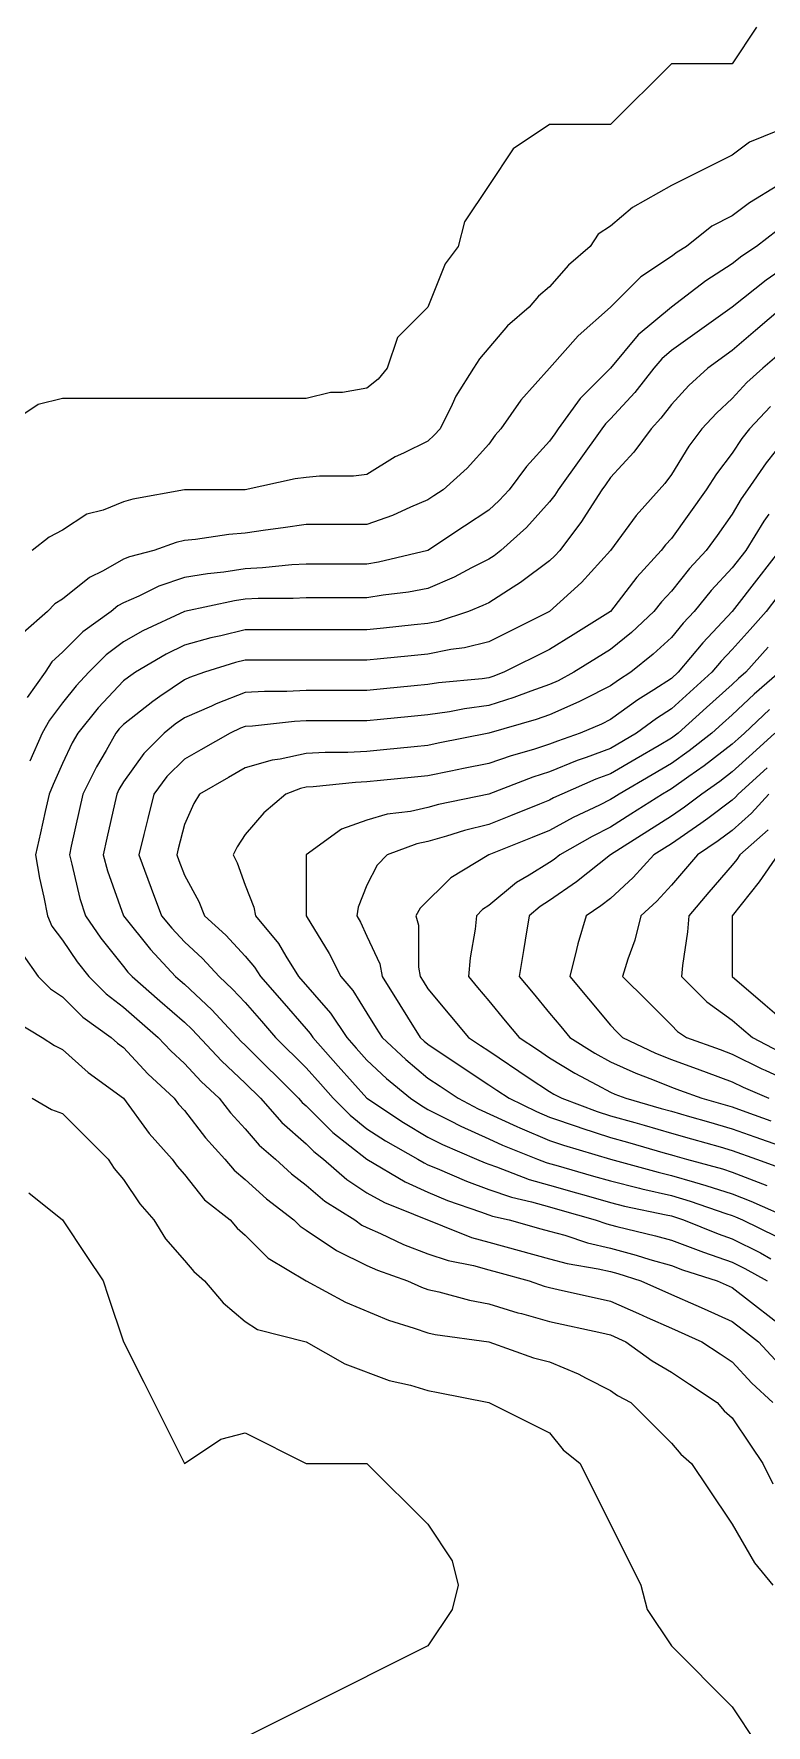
# Model space of a CAD drawing. Header units: inches. Extents: x 794995 to 811195, y 2485918 to 2508058.
# Drawn here: x 803711 to 804072, y 2499529 to 2500363 of the extents above; entities that cross this region are included whole.
import ezdxf

# ---------------------------------------------------------------- set-up
doc = ezdxf.new("R2010")
doc.units = ezdxf.units.IN
doc.header["$MEASUREMENT"] = 0
doc.layers.add('contour', color=7, linetype='Continuous')

msp = doc.modelspace()

# ---------------------------------------------------------------- linework, layer by layer
at = {"layer": 'contour'}
for points in [[(804067.16, 2500366.36), (804055.16, 2500348.36), (804025.16, 2500348.36), (803995.16, 2500318.36), (803965.16, 2500318.36), (803947.16, 2500306.36), (803935.16, 2500288.36), (803923.16, 2500270.36), (803920.16, 2500258.36), (803913.73, 2500249.79), (803905.16, 2500228.36), (803890.16, 2500213.36), (803885.16, 2500198.36), (803880.61, 2500192.91), (803875.16, 2500188.36), (803863.16, 2500186.36), (803857.16, 2500186.36), (803845.16, 2500183.36), (803725.16, 2500183.36), (803713.16, 2500180.36), (803695.16, 2500168.36)], [(804085.16, 2500318.36), (804063.73, 2500309.79), (804055.16, 2500303.36), (804025.16, 2500288.36), (804006.07, 2500277.45), (803995.16, 2500268.36), (803989.16, 2500264.36), (803985.16, 2500258.36), (803974.39, 2500249.13), (803965.16, 2500238.36), (803959.7, 2500233.82), (803955.16, 2500228.36), (803944.39, 2500219.13), (803935.16, 2500208.36), (803930.54, 2500202.98), (803927.66, 2500198.36), (803919.01, 2500184.51), (803917.16, 2500180.36), (803911.16, 2500168.36), (803908.32, 2500165.2), (803905.16, 2500162.36), (803893.16, 2500156.36), (803889.01, 2500154.51), (803875.16, 2500145.86), (803868.49, 2500145.03), (803851.83, 2500145.03), (803845.16, 2500144.36), (803839.7, 2500143.82), (803815.16, 2500138.36), (803785.16, 2500138.36), (803759.77, 2500133.75), (803755.16, 2500132.36), (803745.16, 2500128.36), (803737.16, 2500126.36), (803725.16, 2500118.36), (803718.49, 2500115.03), (803710.16, 2500108.36)], [(804077.66, 2500288.36), (804063.73, 2500279.79), (804055.16, 2500273.36), (804045.16, 2500268.36), (804032.66, 2500258.36), (804028.02, 2500255.5), (804025.16, 2500253.36), (804010.16, 2500243.36), (803995.16, 2500228.36), (803979.28, 2500214.24), (803965.16, 2500198.36), (803951.04, 2500182.48), (803941.16, 2500168.36), (803938.32, 2500165.2), (803935.16, 2500160.86), (803924.57, 2500148.95), (803912.66, 2500138.36), (803908.16, 2500135.36), (803905.16, 2500133.36), (803896.59, 2500129.79), (803887.79, 2500125.73), (803875.16, 2500121.22), (803845.16, 2500121.22), (803833.91, 2500119.61), (803825.16, 2500118.36), (803815.16, 2500116.93), (803807.16, 2500116.36), (803790.61, 2500113.82), (803785.16, 2500113.36), (803781.16, 2500112.36), (803770.16, 2500108.36), (803758.16, 2500105.36), (803755.16, 2500104.08), (803745.16, 2500098.36), (803738.49, 2500095.03), (803725.16, 2500084.36), (803721.41, 2500082.11), (803717.66, 2500078.36), (803705.75, 2500067.77)], [(804077.33, 2500266.19), (804067.16, 2500258.36), (804059.96, 2500253.56), (804055.16, 2500249.79), (804042.12, 2500241.4), (804025.16, 2500228.36), (804008.79, 2500214.72), (803995.16, 2500198.36), (803980.16, 2500183.36), (803969.45, 2500168.36), (803967.66, 2500165.86), (803965.16, 2500162.36), (803953.73, 2500149.79), (803945.16, 2500138.36), (803940.38, 2500133.14), (803935.16, 2500128.36), (803923.16, 2500120.36), (803905.16, 2500108.36), (803880.87, 2500102.65), (803875.16, 2500101.69), (803845.16, 2500101.69), (803838.1, 2500101.3), (803823.73, 2500099.79), (803815.16, 2500099.36), (803804.57, 2500097.77), (803796.59, 2500096.93), (803785.16, 2500095.03), (803772.66, 2500090.86), (803762.66, 2500085.86), (803755.16, 2500082.65), (803752.43, 2500081.09), (803749.16, 2500078.36), (803735.16, 2500068.36), (803725.16, 2500058.36), (803719.94, 2500053.58), (803716.59, 2500048.36), (803707.66, 2500035.86)], [(804085.16, 2500250.86), (804071.83, 2500241.7), (804055.16, 2500228.36), (804025.16, 2500206.93), (804020.54, 2500202.98), (804016.59, 2500198.36), (804007.16, 2500186.36), (803995.16, 2500173.36), (803992.66, 2500170.86), (803990.87, 2500168.36), (803969.45, 2500138.36), (803967.77, 2500135.75), (803965.16, 2500132.36), (803953.73, 2500119.79), (803941.16, 2500108.36), (803937.77, 2500105.75), (803935.16, 2500104.08), (803926.59, 2500099.79), (803918.2, 2500095.32), (803905.16, 2500089.61), (803895.69, 2500087.84), (803883.16, 2500086.36), (803875.16, 2500085.03), (803845.16, 2500085.03), (803838.84, 2500084.68), (803821.47, 2500084.68), (803815.16, 2500084.36), (803809.94, 2500083.58), (803785.16, 2500078.36), (803764.76, 2500068.76), (803755.16, 2500063.36), (803746.59, 2500056.93), (803738.02, 2500048.36), (803731.83, 2500041.69), (803725.16, 2500033.36), (803718.73, 2500024.79), (803715.16, 2500018.36), (803709.01, 2500004.51)], [(804080.16, 2500228.36), (804066.7, 2500216.82), (804055.16, 2500206.93), (804043.16, 2500198.36), (804033.73, 2500189.79), (804025.16, 2500180.36), (804019.94, 2500173.58), (804015.16, 2500168.36), (804006.59, 2500156.93), (803995.16, 2500144.36), (803992.66, 2500140.86), (803990.87, 2500138.36), (803983.16, 2500126.36), (803980.87, 2500122.65), (803970.16, 2500108.36), (803967.77, 2500105.75), (803965.16, 2500103.36), (803950.87, 2500092.65), (803947.16, 2500090.36), (803935.16, 2500082.65), (803932.3, 2500081.22), (803925.16, 2500078.36), (803910.16, 2500073.36), (803905.16, 2500072.36), (803898.49, 2500071.69), (803883.34, 2500070.18), (803875.16, 2500069.36), (803815.16, 2500069.36), (803803.16, 2500066.36), (803798.2, 2500065.32), (803785.16, 2500061.7), (803776.27, 2500057.25), (803761.16, 2500048.36), (803757.56, 2500045.96), (803755.16, 2500044.08), (803742.74, 2500030.77), (803732.66, 2500018.36), (803729.96, 2500013.56), (803725.16, 2500003.36), (803720.54, 2499992.98), (803718.49, 2499988.36), (803716.59, 2499979.79), (803714.25, 2499969.27), (803711.83, 2499958.36), (803713.73, 2499946.93), (803715.93, 2499937.59), (803717.66, 2499928.36), (803719.94, 2499923.14), (803725.16, 2499916.36), (803732.36, 2499905.56), (803738.02, 2499898.36), (803746.59, 2499889.79), (803755.16, 2499883.36), (803772.3, 2499868.36), (803778.49, 2499861.69), (803785.16, 2499855.5), (803793.44, 2499846.64), (803802.3, 2499838.36), (803807.96, 2499831.16), (803815.16, 2499823.36), (803822.08, 2499815.28), (803830.16, 2499808.36), (803837.96, 2499801.16), (803845.16, 2499795.5), (803854.39, 2499787.59), (803869.16, 2499778.36), (803872.66, 2499775.86), (803875.16, 2499774.61), (803881.83, 2499771.69), (803893.16, 2499766.36), (803905.16, 2499761.7), (803915.16, 2499758.36), (803927.66, 2499755.86), (803935.16, 2499753.82), (803939.45, 2499752.65), (803955.16, 2499748.36), (803962.55, 2499745.75), (803965.16, 2499745.03), (803969.45, 2499744.08), (803995.16, 2499738.36), (804009.01, 2499732.21), (804013.16, 2499730.36), (804025.16, 2499725.03), (804040.16, 2499718.36), (804049.16, 2499712.36), (804055.16, 2499708.36), (804064.76, 2499697.96), (804075.16, 2499688.36)], [(804078.24, 2500205.28), (804070.16, 2500198.36), (804062.36, 2500191.16), (804055.16, 2500183.36), (804047.33, 2500176.19), (804040.16, 2500168.36), (804033.73, 2500159.79), (804025.16, 2500145.86), (804022, 2500141.52), (804019.16, 2500138.36), (804007.79, 2500125.73), (803995.16, 2500108.36), (803980.87, 2500092.65), (803965.16, 2500078.36), (803935.16, 2500063.36), (803923.16, 2500060.36), (803916.41, 2500059.61), (803905.16, 2500057.36), (803896.98, 2500056.54), (803881.83, 2500055.03), (803875.16, 2500054.36), (803815.16, 2500054.36), (803810.36, 2500053.16), (803795.16, 2500048.36), (803787.77, 2500045.75), (803785.16, 2500044.61), (803773.16, 2500036.36), (803769.56, 2500033.96), (803755.16, 2500022.65), (803753.09, 2500020.43), (803751.41, 2500018.36), (803746.59, 2500009.79), (803741.83, 2500001.7), (803735.16, 2499988.36), (803733.34, 2499980.18), (803729.45, 2499962.65), (803728.49, 2499958.36), (803729.77, 2499953.75), (803733.73, 2499936.93), (803736.41, 2499928.36), (803744.05, 2499917.25), (803755.16, 2499903.36), (803757.38, 2499900.58), (803759.45, 2499898.36), (803773.16, 2499886.36), (803785.16, 2499875.86), (803789.03, 2499872.23), (803803.55, 2499856.75), (803815.16, 2499845.86), (803822.66, 2499838.36), (803833.16, 2499826.36), (803845.16, 2499815.86), (803848.91, 2499812.11), (803853.73, 2499808.36), (803865.16, 2499798.36), (803875.16, 2499791.7), (803883.73, 2499786.93), (803926.59, 2499769.79), (803935.16, 2499767.45), (803965.16, 2499759.27), (803973.73, 2499756.93), (803989.16, 2499754.36), (803995.16, 2499752.98), (803998.8, 2499752), (804010.16, 2499748.36), (804025.16, 2499741.69), (804037.16, 2499736.36), (804041.31, 2499734.51), (804055.16, 2499728.36), (804060.78, 2499723.99), (804068.02, 2499718.36), (804076.27, 2499709.47)], [(804074.05, 2500179.47), (804063.73, 2500168.36), (804059.96, 2500163.56), (804055.16, 2500156.36), (804047.33, 2500146.19), (804042.3, 2500138.36), (804025.16, 2500114.36), (804022.3, 2500111.22), (804020.16, 2500108.36), (804008.2, 2500095.32), (803995.16, 2500078.36), (803976.7, 2500066.82), (803965.16, 2500059.61), (803942.66, 2500048.36), (803937.23, 2500046.29), (803935.16, 2500045.63), (803932, 2500045.2), (803910.38, 2500043.14), (803905.16, 2500042.36), (803898.49, 2500041.69), (803883.34, 2500040.18), (803875.16, 2500039.36), (803845.16, 2500039.36), (803835.69, 2500038.89), (803824.63, 2500038.89), (803815.16, 2500038.36), (803800.76, 2500032.76), (803798.49, 2500031.7), (803785.16, 2500025.86), (803780.71, 2500022.81), (803775.16, 2500018.36), (803765.16, 2500008.36), (803755.16, 2499994.36), (803752.94, 2499990.58), (803751.83, 2499988.36), (803750.87, 2499984.08), (803746.98, 2499966.54), (803745.16, 2499958.36), (803747.33, 2499950.54), (803755.16, 2499928.36), (803768.49, 2499911.7), (803780.87, 2499898.36), (803783.16, 2499896.36), (803785.16, 2499894.61), (803798.71, 2499881.91), (803813.22, 2499866.43), (803815.16, 2499864.61), (803841.41, 2499838.36), (803843.16, 2499836.36), (803845.16, 2499834.61), (803858.28, 2499821.49), (803875.16, 2499808.36), (803893.91, 2499797.11), (803905.16, 2499792), (803914.84, 2499788.04), (803931.16, 2499782.36), (803935.16, 2499780.86), (803937.03, 2499780.24), (803945.16, 2499778.36), (803960.87, 2499774.08), (803965.16, 2499772.91), (803972.66, 2499770.86), (803983.91, 2499767.11), (803995.16, 2499764.51), (804007.89, 2499761.09), (804014.57, 2499758.95), (804025.16, 2499755.86), (804030.61, 2499753.82), (804047.66, 2499748.36), (804055.16, 2499745.03), (804085.16, 2499721.69)], [(804085.16, 2500168.36), (804071.83, 2500151.7), (804062.66, 2500138.36), (804059.6, 2500133.92), (804055.16, 2500126.36), (804047.66, 2500115.86), (804042.3, 2500108.36), (804034.05, 2500099.47), (804025.16, 2500088.36), (804020.36, 2500083.16), (804016.59, 2500078.36), (804005.5, 2500068.02), (803995.16, 2500059.61), (803988.24, 2500055.28), (803977.16, 2500048.36), (803969.3, 2500044.22), (803965.16, 2500042.36), (803955.93, 2500039.13), (803947.57, 2500035.95), (803935.16, 2500032), (803923.16, 2500030.36), (803915.75, 2500028.95), (803905.16, 2500027.36), (803896.98, 2500026.54), (803881.83, 2500025.03), (803875.16, 2500024.36), (803845.16, 2500024.36), (803839.44, 2500024.08), (803818.69, 2500021.89), (803815.16, 2500021.69), (803812.76, 2500020.76), (803807.66, 2500018.36), (803793.34, 2500010.18), (803785.16, 2500005.5), (803776.59, 2499996.93), (803770.16, 2499988.36), (803767.16, 2499976.36), (803765.16, 2499968.36), (803762.66, 2499958.36), (803767.16, 2499946.36), (803768.79, 2499942), (803773.91, 2499928.36), (803778.95, 2499922.15), (803785.16, 2499915.5), (803794.05, 2499907.25), (803802.3, 2499898.36), (803808.95, 2499892.15), (803815.16, 2499885.5), (803823.16, 2499876.36), (803830.16, 2499868.36), (803845.16, 2499853.36), (803852.22, 2499845.42), (803858.49, 2499838.36), (803866.83, 2499830.03), (803875.16, 2499823.36), (803884.25, 2499817.45), (803900.16, 2499808.36), (803903.28, 2499806.49), (803905.16, 2499805.63), (803909.77, 2499803.75), (803924.25, 2499797.45), (803935.16, 2499793.36), (803946.41, 2499789.61), (803956.16, 2499787.36), (803965.16, 2499784.79), (803970.16, 2499783.36), (803987.66, 2499778.36), (803993.28, 2499776.49), (803995.16, 2499776.05), (803998.32, 2499775.2), (804017.42, 2499770.62), (804025.16, 2499768.36), (804039.7, 2499762.91), (804041.04, 2499762.48), (804055.16, 2499757.59), (804061.31, 2499754.52), (804072.3, 2499748.36)], [(804073.16, 2500126.36), (804070.68, 2500122.84), (804061.83, 2500108.36), (804055.16, 2500099.79), (804044.81, 2500088.71), (804036.41, 2500078.36), (804030.97, 2500072.56), (804025.16, 2500065.5), (804016.27, 2500057.25), (804005.16, 2500048.36), (803999.03, 2500044.49), (803995.16, 2500041.69), (803981.83, 2500035.03), (803979.64, 2500033.88), (803965.16, 2500027.36), (803958.49, 2500025.03), (803935.16, 2500018.36), (803910.16, 2500013.36), (803905.16, 2500012.36), (803898.49, 2500011.69), (803883.34, 2500010.18), (803875.16, 2500009.36), (803865.69, 2500008.89), (803854.63, 2500008.89), (803845.16, 2500008.36), (803832.3, 2500005.5), (803828.49, 2500005.03), (803815.16, 2500001.22), (803806.98, 2499996.54), (803792.66, 2499988.36), (803789.77, 2499983.75), (803785.16, 2499973.36), (803782.16, 2499961.36), (803781.41, 2499958.36), (803782.43, 2499955.63), (803785.16, 2499948.36), (803792.22, 2499935.42), (803795.16, 2499928.36), (803805.56, 2499918.76), (803815.16, 2499908.36), (803819.77, 2499902.98), (803822.66, 2499898.36), (803833.16, 2499886.36), (803845.16, 2499872.65), (803847.16, 2499870.36), (803848.49, 2499868.36), (803861.04, 2499854.24), (803875.16, 2499838.36), (803893.16, 2499826.36), (803905.16, 2499819.27), (803912.43, 2499815.63), (803929.16, 2499808.36), (803933.34, 2499806.54), (803935.16, 2499805.86), (803938.91, 2499804.61), (803955.16, 2499798.36), (803965.16, 2499795.5), (803978.49, 2499791.7), (803983.16, 2499790.36), (803995.16, 2499786.93), (804002.02, 2499785.22), (804022.55, 2499780.97), (804025.16, 2499780.36), (804026.7, 2499779.9), (804031.16, 2499778.36), (804048.3, 2499771.5), (804055.16, 2499769.13), (804069.01, 2499762.21), (804074.25, 2499759.27)], [(804078.49, 2500108.36), (804068.28, 2500095.24), (804055.16, 2500078.36), (804040.61, 2500062.91), (804028.49, 2500048.36), (804025.16, 2500045.36), (804016.59, 2500039.79), (804008.71, 2500034.81), (803995.16, 2500025.03), (803990.71, 2500022.81), (803980.16, 2500018.36), (803969.03, 2500014.49), (803965.16, 2500012.91), (803957.16, 2500010.36), (803946.27, 2500007.25), (803935.16, 2500003.36), (803922.66, 2500000.86), (803916.41, 2499999.61), (803905.16, 2499997.36), (803896.98, 2499996.54), (803881.83, 2499995.03), (803875.16, 2499994.36), (803869.44, 2499994.08), (803848.69, 2499991.89), (803845.16, 2499991.69), (803842.43, 2499991.09), (803835.16, 2499988.36), (803824.39, 2499979.13), (803815.16, 2499968.36), (803811.16, 2499962.36), (803809.16, 2499958.36), (803811.16, 2499954.36), (803815.16, 2499943.36), (803819.45, 2499932.65), (803820.16, 2499928.36), (803831.52, 2499914.72), (803835.16, 2499908.36), (803841.41, 2499898.36), (803857.16, 2499880.36), (803865.16, 2499868.36), (803869.87, 2499863.07), (803875.16, 2499857.11), (803884.84, 2499848.04), (803896.59, 2499838.36), (803901.73, 2499834.93), (803905.16, 2499832.91), (803916.07, 2499827.45), (803921.44, 2499824.65), (803935.16, 2499818.36), (803942.02, 2499815.22), (803959.16, 2499808.36), (803963.49, 2499806.7), (803965.16, 2499806.22), (803968.16, 2499805.36), (803986.83, 2499800.03), (803995.16, 2499797.65), (804009.44, 2499794.08), (804010.56, 2499793.77), (804025.16, 2499790.36), (804034.39, 2499787.59), (804052, 2499781.52), (804055.16, 2499780.5), (804056.7, 2499779.9), (804060.16, 2499778.36), (804077.05, 2499770.25)], [(804077.66, 2500085.86), (804071.83, 2500078.36), (804063.98, 2500069.54), (804055.16, 2500059.61), (804049.7, 2500053.82), (804045.16, 2500048.36), (804025.16, 2500030.36), (804017.89, 2500025.63), (804008.02, 2500018.36), (803995.16, 2500010.86), (803983.16, 2500006.36), (803978.71, 2500004.81), (803965.16, 2499999.27), (803956.88, 2499996.64), (803935.16, 2499988.36), (803910.38, 2499983.14), (803905.16, 2499981.69), (803896.59, 2499979.79), (803885.16, 2499978.36), (803875.16, 2499975.5), (803862.53, 2499970.99), (803845.16, 2499958.36), (803845.16, 2499928.36), (803856.59, 2499909.79), (803862.3, 2499898.36), (803868.24, 2499891.44), (803875.16, 2499880.36), (803879.77, 2499872.98), (803882.66, 2499868.36), (803894.25, 2499857.45), (803905.16, 2499848.36), (803911.16, 2499844.36), (803920.16, 2499838.36), (803930.02, 2499833.22), (803949.01, 2499824.51), (803950.56, 2499823.77), (803965.16, 2499817.59), (803972.02, 2499815.22), (803995.16, 2499808.36), (804018.67, 2499801.87), (804025.16, 2499800.36), (804036.59, 2499796.93), (804042.19, 2499795.39), (804055.16, 2499791.22), (804064.39, 2499787.59), (804085.16, 2499778.36)], [(804072.81, 2500060.71), (804061.83, 2500048.36), (804058.24, 2500045.28), (804055.16, 2500042.36), (804042.53, 2500030.99), (804028.49, 2500018.36), (804026.62, 2500016.9), (804025.16, 2500015.86), (804019.16, 2500012.36), (804007.79, 2500005.73), (803995.16, 2499998.36), (803987.89, 2499995.63), (803971.16, 2499988.36), (803967.09, 2499986.43), (803965.16, 2499985.36), (803960.16, 2499983.36), (803945.87, 2499977.65), (803935.16, 2499973.36), (803923.16, 2499970.36), (803914.39, 2499967.59), (803905.16, 2499965.03), (803899.7, 2499963.82), (803885.16, 2499958.36), (803880.16, 2499953.36), (803875.16, 2499943.36), (803870.87, 2499932.65), (803870.16, 2499928.36), (803872, 2499925.2), (803875.16, 2499918.36), (803881.47, 2499904.68), (803882.66, 2499898.36), (803891.31, 2499884.51), (803895.16, 2499878.36), (803901.41, 2499868.36), (803903.34, 2499866.54), (803905.16, 2499865.03), (803915.16, 2499858.36), (803935.16, 2499845.03), (803939.16, 2499842.36), (803945.16, 2499838.36), (803958.67, 2499831.87), (803965.16, 2499829.13), (803979.28, 2499824.24), (803980.56, 2499823.77), (803995.16, 2499819.08), (804003.49, 2499816.69), (804022.16, 2499811.36), (804025.16, 2499810.5), (804026.83, 2499810.03), (804032.66, 2499808.36), (804050.29, 2499803.5), (804055.16, 2499801.93), (804065.75, 2499797.77), (804072.19, 2499795.39)], [(804078.49, 2500048.36), (804065.93, 2500037.59), (804055.16, 2500027.36), (804050.42, 2500023.1), (804045.16, 2500018.36), (804033.94, 2500009.58), (804025.16, 2500003.36), (804015.69, 2499997.84), (803999.45, 2499988.36), (803996.83, 2499986.7), (803995.16, 2499985.63), (803989.7, 2499982.91), (803976.77, 2499976.75), (803965.16, 2499970.36), (803956.59, 2499966.93), (803935.16, 2499958.36), (803916.41, 2499947.11), (803901.41, 2499932.11), (803899.16, 2499928.36), (803900.54, 2499923.75), (803900.54, 2499902.98), (803901.41, 2499898.36), (803902.85, 2499896.05), (803905.16, 2499892.36), (803916.07, 2499879.27), (803925.16, 2499868.36), (803931.16, 2499864.36), (803935.16, 2499861.69), (803955.16, 2499848.36), (803965.16, 2499841.69), (803967.23, 2499840.43), (803971.16, 2499838.36), (803988.67, 2499831.87), (803995.16, 2499829.79), (804007.16, 2499826.36), (804011.83, 2499825.03), (804025.16, 2499821.22), (804035.16, 2499818.36), (804049.16, 2499814.36), (804055.16, 2499812.65), (804067.16, 2499808.36), (804080.29, 2499803.5)], [(804073.45, 2500030.07), (804061.16, 2500018.36), (804058.02, 2500015.5), (804055.16, 2500012.91), (804041.31, 2500002.21), (804033.73, 2499996.93), (804025.16, 2499990.86), (804023.58, 2499989.94), (804020.87, 2499988.36), (804005.16, 2499978.36), (803995.16, 2499972), (803986.07, 2499967.45), (803970.16, 2499958.36), (803967.38, 2499956.14), (803965.16, 2499954.61), (803955.16, 2499948.36), (803948.79, 2499944.72), (803935.16, 2499933.36), (803932.16, 2499931.36), (803929.16, 2499928.36), (803928.49, 2499921.69), (803925.93, 2499907.59), (803925.16, 2499898.36), (803929.7, 2499892.91), (803935.16, 2499886.36), (803943.34, 2499876.54), (803950.16, 2499868.36), (803959.16, 2499862.36), (803965.16, 2499858.36), (803977.57, 2499850.77), (803988.49, 2499845.03), (803995.16, 2499841.36), (803997.23, 2499840.43), (804002.66, 2499838.36), (804020.16, 2499833.36), (804025.16, 2499831.93), (804034.16, 2499829.36), (804043.49, 2499826.69), (804055.16, 2499823.36), (804066.21, 2499819.41), (804078.49, 2499815.03)], [(804076.16, 2500018.36), (804065.16, 2500008.36), (804055.16, 2499999.27), (804049, 2499994.52), (804040.16, 2499988.36), (804031.64, 2499981.87), (804025.16, 2499977.45), (804013.49, 2499970.03), (803995.16, 2499958.36), (803978.49, 2499945.03), (803965.16, 2499935.86), (803960.54, 2499932.98), (803955.16, 2499928.36), (803953.16, 2499916.36), (803952.3, 2499911.22), (803950.16, 2499898.36), (803956.98, 2499890.18), (803965.16, 2499880.36), (803970.61, 2499873.82), (803975.16, 2499868.36), (803987.42, 2499860.62), (803995.16, 2499856.36), (804007.57, 2499850.77), (804015.93, 2499847.59), (804025.16, 2499843.82), (804029.16, 2499842.36), (804040.16, 2499838.36), (804055.16, 2499834.08), (804061.83, 2499831.69), (804074.11, 2499827.31)], [(804072.3, 2500001.22), (804058.16, 2499988.36), (804056.74, 2499986.78), (804055.16, 2499985.36), (804043.16, 2499976.36), (804039.75, 2499973.77), (804025.16, 2499963.82), (804021.83, 2499961.69), (804016.59, 2499958.36), (804006.27, 2499947.25), (803995.16, 2499936.93), (803990.36, 2499933.16), (803983.16, 2499928.36), (803979.01, 2499914.51), (803978.49, 2499911.7), (803975.16, 2499898.36), (803984.25, 2499887.45), (803995.16, 2499874.36), (803998.16, 2499871.36), (804001.16, 2499868.36), (804017.42, 2499860.62), (804025.16, 2499857.45), (804039.16, 2499852.36), (804042.3, 2499851.22), (804055.16, 2499846.54), (804060.61, 2499843.82), (804073.16, 2499838.36)], [(804073.16, 2499988.36), (804064.63, 2499978.89), (804055.16, 2499970.36), (804048.3, 2499965.22), (804038.02, 2499958.36), (804025.16, 2499943.36), (804017.96, 2499935.56), (804010.16, 2499928.36), (804007.16, 2499916.36), (804003.73, 2499906.93), (804001.16, 2499898.36), (804013.16, 2499886.36), (804025.16, 2499874.36), (804028.16, 2499871.36), (804032.66, 2499868.36), (804049.16, 2499862.36), (804055.16, 2499860.18), (804069.7, 2499852.91), (804071.31, 2499852.21), (804085.16, 2499845.86)], [(804072.81, 2499970.71), (804058.91, 2499958.36), (804057.38, 2499956.14), (804055.16, 2499953.36), (804043.62, 2499939.9), (804033.73, 2499928.36), (804033.16, 2499920.36), (804030.61, 2499903.82), (804030.16, 2499898.36), (804042.66, 2499885.86), (804055.16, 2499876.93), (804059.77, 2499872.98), (804065.16, 2499868.36), (804078.3, 2499861.5)], [(804077.66, 2499958.36), (804068.49, 2499945.03), (804055.16, 2499928.36), (804055.16, 2499898.36), (804071.31, 2499884.51), (804085.16, 2499872.65)], [(803705.75, 2499908.95), (803713.16, 2499898.36), (803719.16, 2499892.36), (803725.16, 2499888.36), (803735.16, 2499878.36), (803749.16, 2499868.36), (803752.3, 2499865.5), (803755.16, 2499863.36), (803767.16, 2499850.36), (803780.16, 2499838.36), (803782.3, 2499835.5), (803785.16, 2499832.36), (803795.59, 2499818.8), (803805.16, 2499808.36), (803809.7, 2499802.91), (803815.16, 2499798.36), (803825.59, 2499788.8), (803839.16, 2499778.36), (803842.16, 2499775.36), (803845.16, 2499773.36), (803860.16, 2499763.36), (803875.16, 2499755.86), (803880.38, 2499753.58), (803895.16, 2499748.36), (803902, 2499745.2), (803905.16, 2499744.08), (803910.61, 2499742.91), (803925.69, 2499738.89), (803935.16, 2499737.11), (803949.44, 2499732.65), (803951.31, 2499732.21), (803965.16, 2499728.36), (803990.87, 2499722.65), (803995.16, 2499721.69), (804002.66, 2499718.36), (804015.69, 2499708.89), (804025.16, 2499703.36), (804034.16, 2499697.36), (804047.66, 2499688.36), (804051.16, 2499684.36), (804055.16, 2499680.86), (804064.16, 2499667.36), (804070.16, 2499658.36), (804075.16, 2499648.36)], [(803702.66, 2499875.86), (803715.16, 2499868.36), (803721.16, 2499864.36), (803725.16, 2499862.36), (803737.79, 2499850.99), (803755.16, 2499838.36), (803767.79, 2499820.99), (803779.16, 2499808.36), (803781.63, 2499804.83), (803785.16, 2499800.86), (803795.16, 2499788.36), (803807.66, 2499778.36), (803811.16, 2499774.36), (803815.16, 2499770.86), (803826.41, 2499759.61), (803845.16, 2499748.36), (803864.57, 2499737.77), (803885.75, 2499728.95), (803898.49, 2499725.03), (803905.16, 2499722.65), (803908.69, 2499721.89), (803935.16, 2499718.36), (803957.16, 2499710.36), (803965.16, 2499708.36), (803979.28, 2499702.48), (803983.16, 2499700.36), (803995.16, 2499694.36), (803998.69, 2499691.89), (804005.16, 2499688.36), (804015.16, 2499678.36), (804025.16, 2499668.36), (804029.77, 2499662.98), (804035.16, 2499658.36), (804043.16, 2499646.36), (804055.16, 2499628.36), (804066.07, 2499609.27), (804075.16, 2499598.36)], [(803710.16, 2499838.36), (803719.7, 2499832.91), (803725.16, 2499830.86), (803747.66, 2499808.36), (803750.54, 2499803.75), (803755.16, 2499798.36), (803763.16, 2499786.36), (803770.16, 2499778.36), (803775.93, 2499769.13), (803785.16, 2499758.36), (803789.77, 2499752.98), (803795.16, 2499748.36), (803804.25, 2499737.45), (803815.16, 2499728.36), (803821.16, 2499724.36), (803845.16, 2499718.36), (803864.25, 2499707.45), (803886.07, 2499699.27), (803896.59, 2499696.93), (803905.16, 2499694.36), (803910.16, 2499693.36), (803935.16, 2499688.36), (803965.16, 2499673.36), (803971.83, 2499665.03), (803980.16, 2499658.36), (803985.16, 2499648.36), (804005.16, 2499608.36), (804010.16, 2499598.36), (804013.16, 2499586.36), (804025.16, 2499568.36), (804055.16, 2499538.36), (804067.16, 2499520.36)], [(803708.49, 2499791.7), (803725.16, 2499778.36), (803737.16, 2499760.36), (803745.16, 2499748.36), (803747.66, 2499740.86), (803755.16, 2499718.36), (803765.16, 2499698.36), (803775.16, 2499678.36), (803785.16, 2499658.36), (803803.16, 2499670.36), (803815.16, 2499673.36), (803845.16, 2499658.36), (803875.16, 2499658.36), (803905.16, 2499628.36), (803917.16, 2499610.36), (803920.16, 2499598.36), (803917.16, 2499586.36), (803905.16, 2499568.36), (803845.16, 2499538.36), (803785.16, 2499508.36)]]:
    msp.add_lwpolyline(points, dxfattribs=at)

doc.saveas('drawing.dxf')
